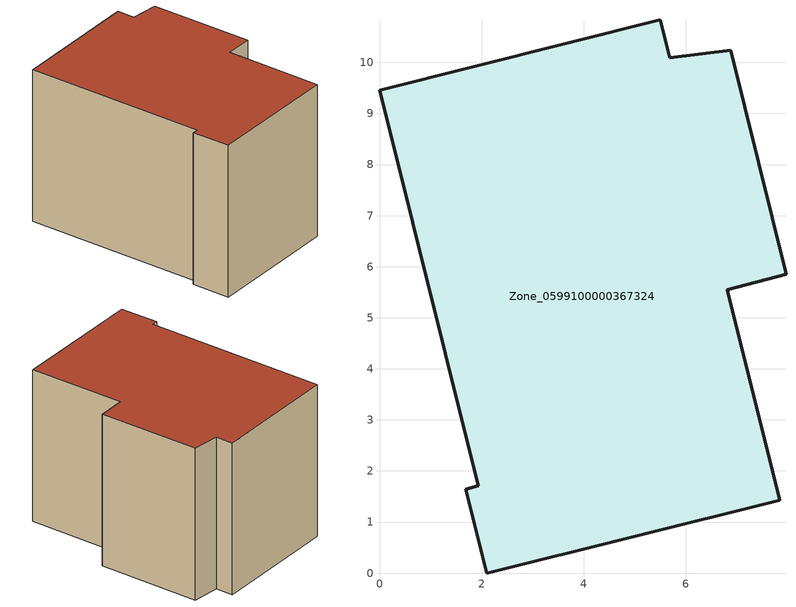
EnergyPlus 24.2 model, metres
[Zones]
Zone_0599100000367324
 floor ground (C_G): 1.69,1.65 1.93,1.71 0,9.45 5.5,10.83 5.68,10.09 6.88,10.23 7.96,5.85 6.81,5.55 7.84,1.43 2.1,0 z0
 wall outside (C_F): 1.93,1.71 1.69,1.65 2.1,0 7.84,1.43 6.81,5.55 7.96,5.85 6.88,10.23 5.68,10.09 5.5,10.83 0,9.45 1.93,1.71 z0:6.86
 roof outside (C_R): 6.88,10.23 5.68,10.09 5.5,10.83 0,9.45 1.93,1.71 1.69,1.65 2.1,0 7.84,1.43 6.81,5.55 7.96,5.85 z6.86
[BUILDING]
Pand.0599100000367324: North Axis=0; Terrain=City; Loads Convergence Tolerance Value=0.04; Temperature Convergence Tolerance Value=0.4; Solar Distribution=FullExterior; Maximum Number of Warmup Days=25; Minimum Number of Warmup Days=1
[Site:Location]
Rotterdam.The.Hague.AP_ZH_NLD Design_Conditions: Latitude=51.96; Longitude=4.45; Time Zone=1; Elevation=-4.5
[SITE:GROUNDTEMPERATURE:BUILDINGSURFACE]
18, 18, 18, 18, 18, 18, 18, 18, 18, 18, 18, 18
[MATERIAL] Thermal Absorptance=0.9; Solar Absorptance=0.7; Visible Absorptance=0.7
Name | Roughness | Thickness | Conductivity | Density | Specific Heat
G.TC.1992-2005 | MediumSmooth | 0.15 | 0.06 | 540 | 1210
F.TC.1992-2005 | Rough | 0.3 | 0.12 | 1920 | 840
R.TC.1992-2005 | MediumRough | 0.2 | 0.08 | 1500 | 1000
[CONSTRUCTION]
C_G: G.TC.1992-2005
C_F: F.TC.1992-2005
C_R: R.TC.1992-2005
[ZONE]
Zone_0599100000367324: Type=1; Multiplier=1; Ceiling Height=Autocalculate; Volume=Autocalculate; Floor Area=autocalculate; Part of Total Floor Area=Yes
[ZONEINFILTRATION:DESIGNFLOWRATE]
Infil_Zone_0599100000367324: Zone or ZoneList or Space or SpaceList=Zone_0599100000367324; Schedule=AlwaysOn; Design Flow Rate Calculation Method=Flow/Area; Flow Rate per Floor Area=0.0015; Constant Term Coefficient=1; Temperature Term Coefficient=0; Velocity Term Coefficient=0; Velocity Squared Term Coefficient=0
[HVACTEMPLATE:ZONE:IDEALLOADSAIRSYSTEM]
Zone_0599100000367324: Maximum Heating Supply Air Temperature=50; Minimum Cooling Supply Air Temperature=13; Maximum Heating Supply Air Humidity Ratio=0.0156; Minimum Cooling Supply Air Humidity Ratio=0.0077; Heating Limit=NoLimit; Cooling Limit=NoLimit; Dehumidification Control Type=ConstantSensibleHeatRatio; Cooling Sensible Heat Ratio=0.7; Dehumidification Setpoint=60; Humidification Control Type=None; Humidification Setpoint=30; Outdoor Air Method=None; Outdoor Air Flow Rate per Person=0.00944; Outdoor Air Flow Rate per Zone Floor Area=0; Outdoor Air Flow Rate per Zone=0; Demand Controlled Ventilation Type=None; Outdoor Air Economizer Type=NoEconomizer; Heat Recovery Type=None; Sensible Heat Recovery Effectiveness=0.7; Latent Heat Recovery Effectiveness=0.65
[ZONECONTROL:THERMOSTAT]
ThermostatControl_Zone_0599100000367324: Zone or ZoneList=Zone_0599100000367324; Control Type Schedule=DualSetpointControlType; Control 1=Thermostat_Zone_0599100000367324; Temperature Difference Between Cutout And Setpoint=0
[THERMOSTATSETPOINT:DUALSETPOINT]
Thermostat_Zone_0599100000367324: Heating Setpoint Temperature Schedule=HeatingSetpoint_Zone_0599100000367324; Cooling Setpoint Temperature Schedule=CoolingSetpoint_Zone_0599100000367324
[SCHEDULE:COMPACT]
HeatingSetpoint_Zone_0599100000367324: Through: 12/31, For: AllDays, Until: 24:00, 21
CoolingSetpoint_Zone_0599100000367324: Through: 12/31, For: AllDays, Until: 24:00, 24
DualSetpointControlType: Through: 12/31, For: AllDays, Until: 24:00, 4
AlwaysOn: Through: 12/31, For: AllDays, Until: 24:00, 1
